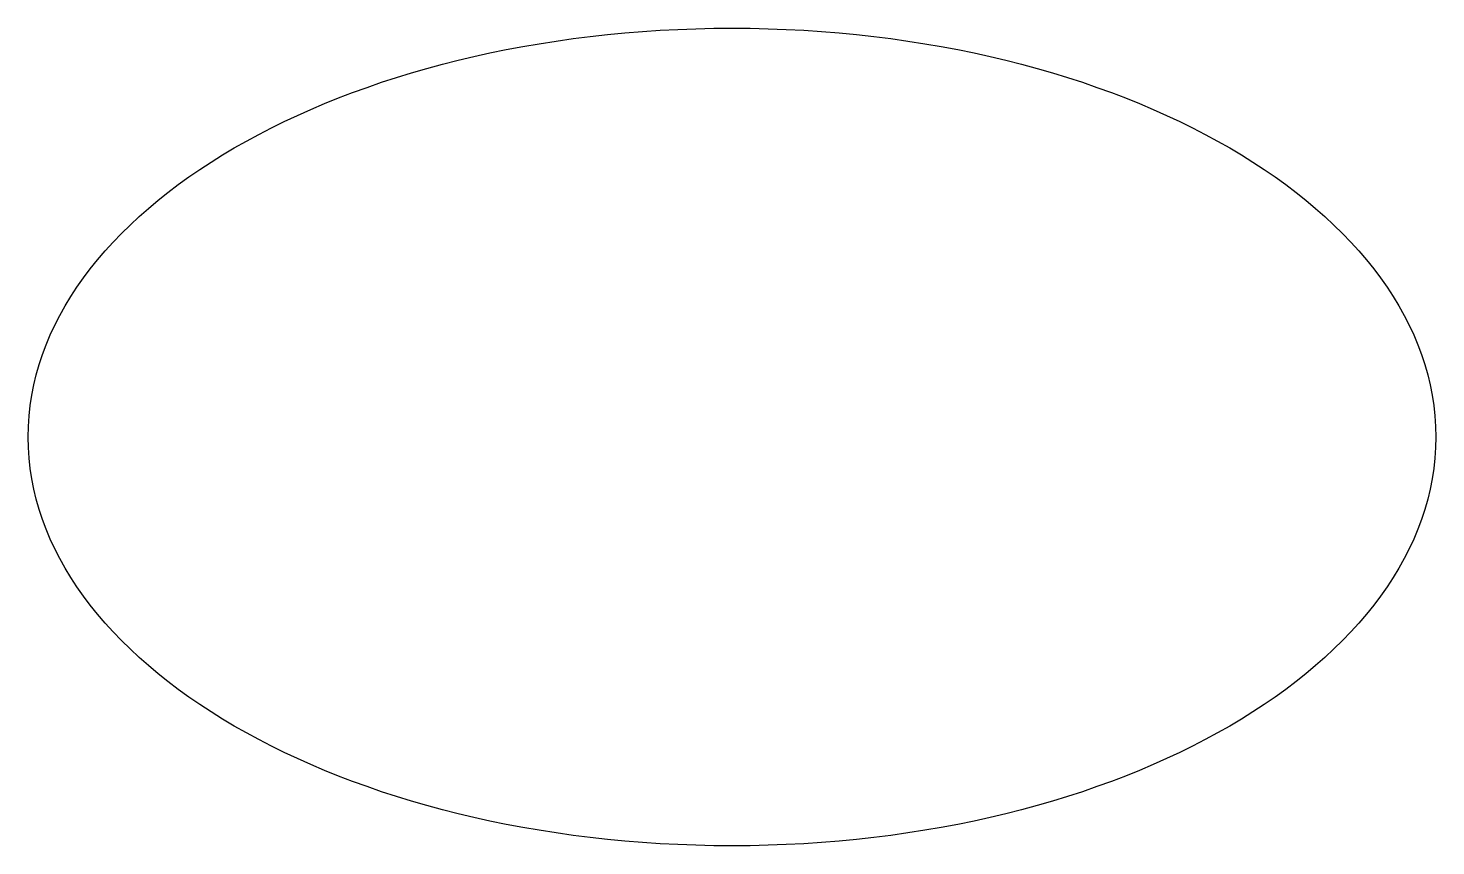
# Model space of a CAD drawing. Header units: millimetres. Extents: x 71 to 226, y 180 to 270.
import ezdxf

# ---------------------------------------------------------------- set-up
doc = ezdxf.new("R2010")
doc.units = ezdxf.units.MM
doc.layers.add('Layer_0', color=7, linetype='CONTINUOUS')

msp = doc.modelspace()

# ---------------------------------------------------------------- linework, layer by layer
at = {"layer": 'Layer_0', "color": 7}
msp.add_lwpolyline([(226, 225), (225.97469, 223.83853), (225.89916, 222.68431), (225.77402, 221.53768), (225.59988, 220.39901), (225.37734, 219.26865), (225.10703, 218.14694), (224.78953, 217.03425), (224.42548, 215.93093), (224.01546, 214.83733), (223.56009, 213.7538), (223.05999, 212.6807), (222.51575, 211.61838), (221.92799, 210.56719), (221.29732, 209.52749), (220.62434, 208.49963), (219.90967, 207.48397), (219.1539, 206.48085), (218.35766, 205.49064), (217.52154, 204.51368), (216.64617, 203.55033), (215.73214, 202.60094), (214.78006, 201.66586), (213.79055, 200.74546), (212.76422, 199.84007), (211.70166, 198.95006), (210.60349, 198.07578), (209.47033, 197.21758), (208.30277, 196.37582), (207.10142, 195.55085), (205.8669, 194.74302), (204.59982, 193.95268), (203.30078, 193.1802), (201.97038, 192.42591), (200.60925, 191.69019), (199.21798, 190.97337), (197.7972, 190.27581), (196.34749, 189.59787), (194.86949, 188.93991), (193.36378, 188.30226), (191.83099, 187.68529), (190.27171, 187.08936), (188.68657, 186.5148), (187.07616, 185.96198), (185.4411, 185.43126), (183.782, 184.92297), (182.09945, 184.43749), (180.39409, 183.97515), (178.6665, 183.53632), (176.9173, 183.12135), (175.1471, 182.73059), (173.35651, 182.36439), (171.54613, 182.02311), (169.71658, 181.7071), (167.86846, 181.41672), (166.00238, 181.15231), (164.11895, 180.91424), (162.21879, 180.70285), (160.30249, 180.5185), (158.37066, 180.36154), (156.42392, 180.23233), (154.46288, 180.13122), (152.48814, 180.05855), (150.50031, 180.0147), (148.5, 180), (146.49969, 180.0147), (144.51186, 180.05855), (142.53712, 180.13122), (140.57608, 180.23233), (138.62934, 180.36154), (136.69751, 180.5185), (134.78121, 180.70285), (132.88105, 180.91424), (130.99762, 181.15231), (129.13154, 181.41672), (127.28342, 181.7071), (125.45387, 182.02311), (123.64349, 182.36439), (121.8529, 182.73059), (120.0827, 183.12135), (118.3335, 183.53632), (116.60591, 183.97515), (114.90055, 184.43749), (113.218, 184.92297), (111.5589, 185.43126), (109.92384, 185.96198), (108.31343, 186.5148), (106.72829, 187.08936), (105.16901, 187.68529), (103.63622, 188.30226), (102.13051, 188.93991), (100.65251, 189.59787), (99.202804, 190.27581), (97.782016, 190.97337), (96.390751, 191.69019), (95.029618, 192.42591), (93.699225, 193.1802), (92.400181, 193.95268), (91.133096, 194.74302), (89.898577, 195.55085), (88.697233, 196.37582), (87.529673, 197.21758), (86.396505, 198.07578), (85.298339, 198.95006), (84.235783, 199.84007), (83.209446, 200.74546), (82.219935, 201.66586), (81.267861, 202.60094), (80.353832, 203.55033), (79.478456, 204.51368), (78.642342, 205.49064), (77.846098, 206.48085), (77.090334, 207.48397), (76.375659, 208.49963), (75.70268, 209.52749), (75.072006, 210.56719), (74.484247, 211.61838), (73.94001, 212.6807), (73.439905, 213.7538), (72.98454, 214.83733), (72.574525, 215.93093), (72.210466, 217.03425), (71.892974, 218.14694), (71.622657, 219.26865), (71.400124, 220.39901), (71.225983, 221.53768), (71.100843, 222.68431), (71.025312, 223.83853), (71, 225), (71.025312, 226.16147), (71.100843, 227.31569), (71.225983, 228.46232), (71.400124, 229.60099), (71.622657, 230.73135), (71.892974, 231.85306), (72.210466, 232.96575), (72.574525, 234.06907), (72.98454, 235.16267), (73.439905, 236.2462), (73.94001, 237.3193), (74.484247, 238.38162), (75.072006, 239.43281), (75.70268, 240.47251), (76.375659, 241.50037), (77.090334, 242.51603), (77.846098, 243.51915), (78.642342, 244.50936), (79.478456, 245.48632), (80.353832, 246.44967), (81.267861, 247.39906), (82.219935, 248.33414), (83.209446, 249.25454), (84.235783, 250.15993), (85.298339, 251.04994), (86.396505, 251.92422), (87.529673, 252.78242), (88.697233, 253.62418), (89.898577, 254.44915), (91.133096, 255.25698), (92.400181, 256.04732), (93.699225, 256.8198), (95.029618, 257.57409), (96.390751, 258.30981), (97.782016, 259.02663), (99.202804, 259.72419), (100.65251, 260.40213), (102.13051, 261.06009), (103.63622, 261.69774), (105.16901, 262.31471), (106.72829, 262.91064), (108.31343, 263.4852), (109.92384, 264.03802), (111.5589, 264.56874), (113.218, 265.07703), (114.90055, 265.56251), (116.60591, 266.02485), (118.3335, 266.46368), (120.0827, 266.87865), (121.8529, 267.26941), (123.64349, 267.63561), (125.45387, 267.97689), (127.28342, 268.2929), (129.13154, 268.58328), (130.99762, 268.84769), (132.88105, 269.08576), (134.78121, 269.29715), (136.69751, 269.4815), (138.62934, 269.63846), (140.57608, 269.76767), (142.53712, 269.86878), (144.51186, 269.94145), (146.49969, 269.9853), (148.5, 270), (150.50031, 269.9853), (152.48814, 269.94145), (154.46288, 269.86878), (156.42392, 269.76767), (158.37066, 269.63846), (160.30249, 269.4815), (162.21879, 269.29715), (164.11895, 269.08576), (166.00238, 268.84769), (167.86846, 268.58328), (169.71658, 268.2929), (171.54613, 267.97689), (173.35651, 267.63561), (175.1471, 267.26941), (176.9173, 266.87865), (178.6665, 266.46368), (180.39409, 266.02485), (182.09945, 265.56251), (183.782, 265.07703), (185.4411, 264.56874), (187.07616, 264.03802), (188.68657, 263.4852), (190.27171, 262.91064), (191.83099, 262.31471), (193.36378, 261.69774), (194.86949, 261.06009), (196.34749, 260.40213), (197.7972, 259.72419), (199.21798, 259.02663), (200.60925, 258.30981), (201.97038, 257.57409), (203.30078, 256.8198), (204.59982, 256.04732), (205.8669, 255.25698), (207.10142, 254.44915), (208.30277, 253.62418), (209.47033, 252.78242), (210.60349, 251.92422), (211.70166, 251.04994), (212.76422, 250.15993), (213.79055, 249.25454), (214.78006, 248.33414), (215.73214, 247.39906), (216.64617, 246.44967), (217.52154, 245.48632), (218.35766, 244.50936), (219.1539, 243.51915), (219.90967, 242.51603), (220.62434, 241.50037), (221.29732, 240.47251), (221.92799, 239.43281), (222.51575, 238.38162), (223.05999, 237.3193), (223.56009, 236.2462), (224.01546, 235.16267), (224.42548, 234.06907), (224.78953, 232.96575), (225.10703, 231.85306), (225.37734, 230.73135), (225.59988, 229.60099), (225.77402, 228.46232), (225.89916, 227.31569), (225.97469, 226.16147)], close=True, dxfattribs=at)

doc.saveas('drawing.dxf')
